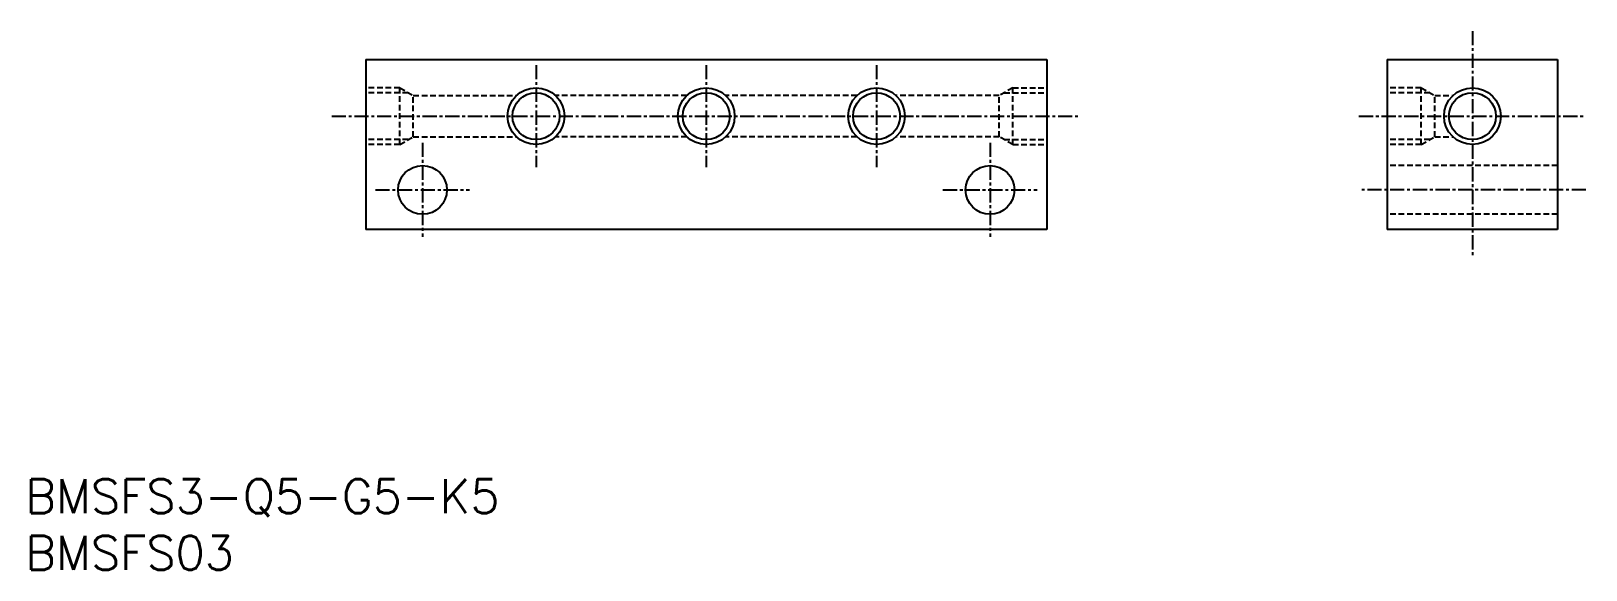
# Model space of a CAD drawing. Extents: x 1 to 138, y 0 to 47.
import ezdxf

# ---------------------------------------------------------------- set-up
doc = ezdxf.new("R2010")
doc.units = 0
doc.linetypes.add('CENTER', pattern=[2, 1.25, -0.25, 0.25, -0.25])
doc.linetypes.add('DASHED', pattern=[0.75, 0.5, -0.25])
doc.layers.get('0').update_dxf_attribs({"linetype": 'CONTINUOUS'})
doc.layers.add('CENTER', color=1, linetype='CENTER')
doc.styles.get("Standard").update_dxf_attribs({"font": 'txt.shx'})

# ---------------------------------------------------------------- blocks, each defined once
blk = doc.blocks.new('*U14')
at = {"color": 7, "linetype": 'CONTINUOUS'}
blk.add_text('BMSFS03', height=3, dxfattribs=at).set_placement((0, 0))
blk = doc.blocks.new('*U15')
at = {"color": 7, "linetype": 'CONTINUOUS'}
blk.add_text('BMSFS3-Q5-G5-K5', height=3, dxfattribs=at).set_placement((0, 5))

msp = doc.modelspace()

# ---------------------------------------------------------------- linework, layer by layer
at = {"color": 7, "linetype": 'CONTINUOUS'}
for p, q in [((30, 45), (90, 45)), ((30, 45), (30, 30)), ((90, 45), (90, 30)), ((120, 45), (120, 30)), ((120, 45), (135, 45)), ((135, 45), (135, 30)), ((90, 30), (30, 30)), ((135, 30), (120, 30))]:
    msp.add_line(p, q, dxfattribs=at)
at = {"color": 3, "linetype": 'DASHED'}
for p, q in [((33, 42.5), (30, 42.5)), ((33, 37.5), (33, 42.5)), ((33, 42.5), (34.18, 41.82)), ((87, 42.5), (85.82, 41.82)), ((87, 37.5), (87, 42.5)), ((87, 42.5), (90, 42.5)), ((123, 42.5), (120, 42.5)), ((123, 37.5), (123, 42.5)), ((123, 42.5), (124.18, 41.82)), ((33.75, 42.07), (30, 42.07)), ((34.18, 41.82), (43.28, 41.82)), ((34.18, 38.18), (34.18, 41.82)), ((58.28, 41.82), (46.72, 41.82)), ((73.28, 41.82), (61.72, 41.82)), ((85.82, 41.82), (76.72, 41.82)), ((85.82, 38.18), (85.82, 41.82)), ((86.25, 42.07), (90, 42.07)), ((123.75, 42.07), (120, 42.07)), ((124.18, 41.82), (125.78, 41.82)), ((124.18, 38.18), (124.18, 41.82)), ((33.75, 37.93), (30, 37.93)), ((33, 37.5), (30, 37.5)), ((33, 37.5), (34.18, 38.18)), ((34.18, 38.18), (43.28, 38.18)), ((58.28, 38.18), (46.72, 38.18)), ((73.28, 38.18), (61.72, 38.18)), ((85.82, 38.18), (76.72, 38.18)), ((87, 37.5), (85.82, 38.18)), ((86.25, 37.93), (90, 37.93)), ((87, 37.5), (90, 37.5)), ((123.75, 37.93), (120, 37.93)), ((123, 37.5), (120, 37.5)), ((123, 37.5), (124.18, 38.18)), ((124.18, 38.18), (125.78, 38.18)), ((135, 35.65), (120, 35.65)), ((135, 31.35), (120, 31.35))]:
    msp.add_line(p, q, dxfattribs=at)
at = {"color": 3, "linetype": 'CONTINUOUS'}
for centre in [(45, 40), (60, 40), (75, 40), (127.5, 40)]:
    msp.add_circle(centre, 2.5, dxfattribs=at)
at = {"color": 7, "linetype": 'CONTINUOUS'}
for centre, radius in [((45, 40), 2.07), ((60, 40), 2.07), ((75, 40), 2.07), ((127.5, 40), 2.07), ((35, 33.5), 2.15), ((85, 33.5), 2.15)]:
    msp.add_circle(centre, radius, dxfattribs=at)
at = {"layer": 'CENTER', "color": 1, "linetype": 'CENTER'}
for p, q in [((127.5, 47.5), (127.5, 27.5)), ((45, 44.5), (45, 35.5)), ((60, 44.5), (60, 35.5)), ((75, 44.5), (75, 35.5)), ((27, 40), (93, 40)), ((117.5, 40), (137.5, 40)), ((35, 37.65), (35, 29.35)), ((85, 37.65), (85, 29.35)), ((30.85, 33.5), (39.15, 33.5)), ((80.85, 33.5), (89.15, 33.5)), ((137.5, 33.5), (117.5, 33.5))]:
    msp.add_line(p, q, dxfattribs=at)

# ---------------------------------------------------------------- block references
at = {"color": 7, "linetype": 'CONTINUOUS'}
for name in ['*U15', '*U14']:
    msp.add_blockref(name, (0, 0), dxfattribs=at)

doc.saveas('drawing.dxf')
